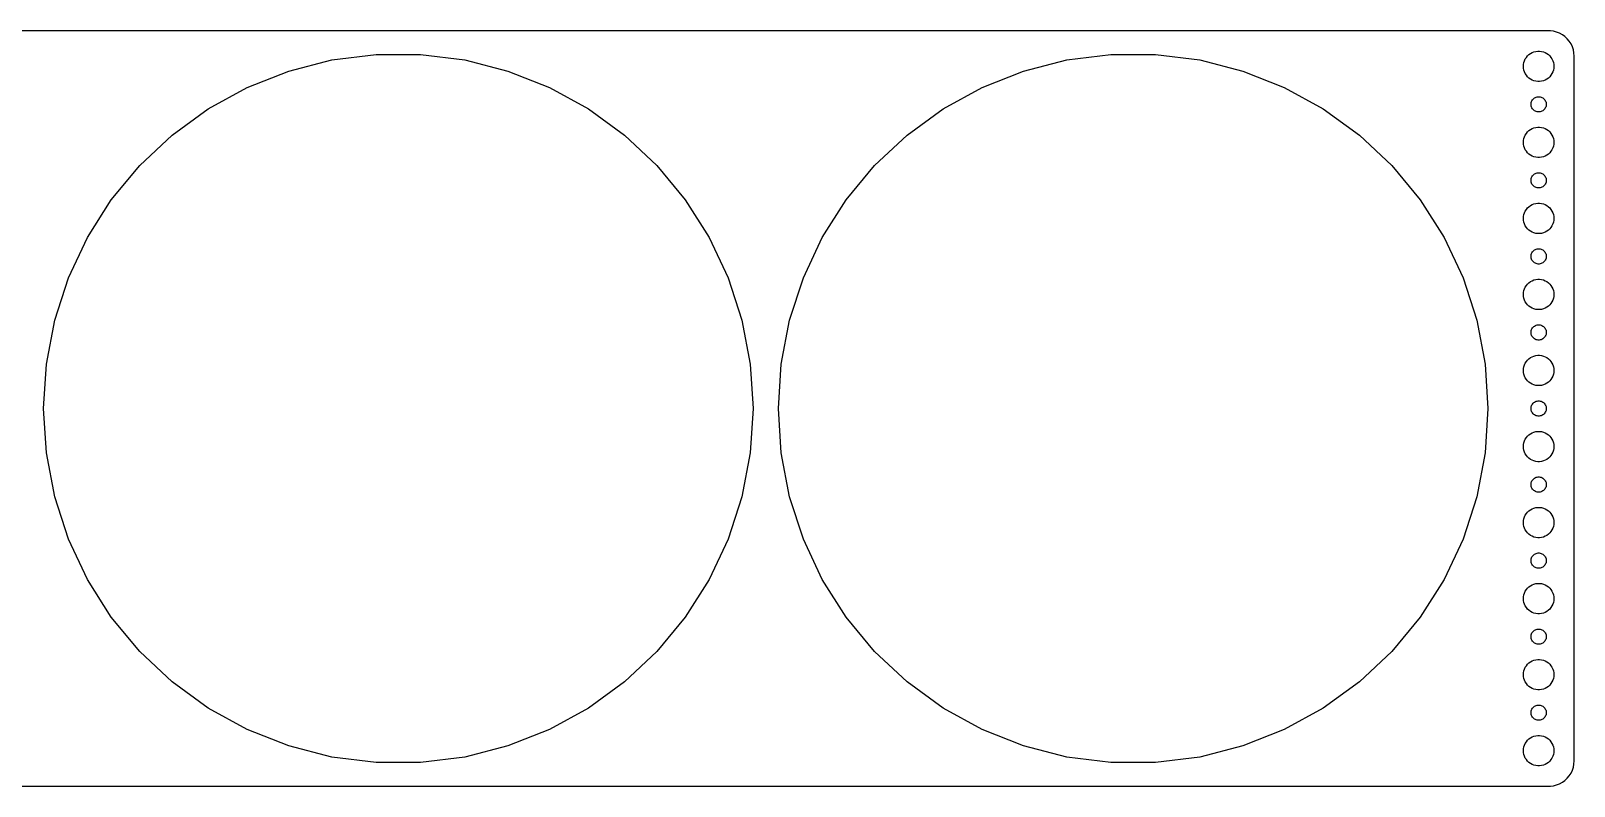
# Model space of a CAD drawing. Header units: metres. Extents: x -232 to 232, y -74 to 74.
# Drawn here: x -72.5 to 232, y -74.5 to 74.5 of the extents above; entities that cross this region are included whole.
import ezdxf

# ---------------------------------------------------------------- set-up
doc = ezdxf.new("R2010")
doc.units = ezdxf.units.M

msp = doc.modelspace()

# ---------------------------------------------------------------- linework, layer by layer
for p, q in [((227.314, 74.4901), (-227.314, 74.4901)), ((227.937, 74.4114), (227.314, 74.4901)), ((228.545, 74.2553), (227.937, 74.4114)), ((229.129, 74.0241), (228.545, 74.2553)), ((229.679, 73.7216), (229.129, 74.0241)), ((230.187, 73.3526), (229.679, 73.7216)), ((230.645, 72.9227), (230.187, 73.3526)), ((223.393, 70.033), (223.723, 70.2145)), ((223.723, 70.2145), (224.073, 70.3532)), ((224.073, 70.3532), (224.438, 70.4469)), ((224.438, 70.4469), (224.812, 70.4941)), ((224.812, 70.4941), (225.188, 70.4941)), ((225.188, 70.4941), (225.562, 70.4469)), ((225.562, 70.4469), (225.927, 70.3532)), ((225.927, 70.3532), (226.277, 70.2145)), ((226.277, 70.2145), (226.607, 70.033)), ((231.045, 72.4389), (230.645, 72.9227)), ((231.382, 71.9088), (231.045, 72.4389)), ((231.649, 71.3406), (231.382, 71.9088)), ((231.843, 70.7434), (231.649, 71.3406)), ((231.961, 70.1267), (231.843, 70.7434)), ((232, 69.5), (231.961, 70.1267)), ((-21.6312, 66.574), (-13.1167, 68.7601)), ((-13.1167, 68.7601), (-4.39532, 69.8619)), ((-4.39532, 69.8619), (4.39532, 69.8619)), ((4.39532, 69.8619), (13.1167, 68.7601)), ((13.1167, 68.7601), (21.6312, 66.574)), ((123.369, 66.574), (131.883, 68.7601)), ((131.883, 68.7601), (140.605, 69.8619)), ((140.605, 69.8619), (149.395, 69.8619)), ((149.395, 69.8619), (158.117, 68.7601)), ((158.117, 68.7601), (166.631, 66.574)), ((222, 67.5), (222.024, 67.876)), ((222.024, 67.124), (222, 67.5)), ((222.024, 67.876), (222.094, 68.2461)), ((222.094, 66.7539), (222.024, 67.124)), ((222.094, 68.2461), (222.211, 68.6044)), ((222.211, 68.6044), (222.371, 68.9453)), ((222.371, 68.9453), (222.573, 69.2634)), ((222.573, 69.2634), (222.813, 69.5536)), ((222.813, 69.5536), (223.088, 69.8115)), ((223.088, 69.8115), (223.393, 70.033)), ((226.607, 70.033), (226.912, 69.8115)), ((226.912, 69.8115), (227.187, 69.5536)), ((227.187, 69.5536), (227.427, 69.2634)), ((227.427, 69.2634), (227.629, 68.9453)), ((227.629, 68.9453), (227.789, 68.6044)), ((227.789, 68.6044), (227.906, 68.2461)), ((227.906, 68.2461), (227.976, 67.876)), ((227.976, 67.124), (227.906, 66.7539)), ((227.976, 67.876), (228, 67.5)), ((228, 67.5), (227.976, 67.124)), ((232, -69.5), (232, 69.5)), ((-29.8046, 63.3379), (-21.6312, 66.574)), ((21.6312, 66.574), (29.8046, 63.3379)), ((115.195, 63.3379), (123.369, 66.574)), ((166.631, 66.574), (174.805, 63.3379)), ((222.211, 66.3956), (222.094, 66.7539)), ((222.371, 66.0547), (222.211, 66.3956)), ((222.573, 65.7366), (222.371, 66.0547)), ((222.813, 65.4464), (222.573, 65.7366)), ((223.088, 65.1885), (222.813, 65.4464)), ((223.393, 64.967), (223.088, 65.1885)), ((223.723, 64.7855), (223.393, 64.967)), ((224.073, 64.6468), (223.723, 64.7855)), ((224.438, 64.5531), (224.073, 64.6468)), ((224.812, 64.5059), (224.438, 64.5531)), ((225.188, 64.5059), (224.812, 64.5059)), ((225.562, 64.5531), (225.188, 64.5059)), ((225.927, 64.6468), (225.562, 64.5531)), ((226.277, 64.7855), (225.927, 64.6468)), ((226.607, 64.967), (226.277, 64.7855)), ((226.912, 65.1885), (226.607, 64.967)), ((227.187, 65.4464), (226.912, 65.1885)), ((227.427, 65.7366), (227.187, 65.4464)), ((227.629, 66.0547), (227.427, 65.7366)), ((227.789, 66.3956), (227.629, 66.0547)), ((227.906, 66.7539), (227.789, 66.3956)), ((-37.5079, 59.103), (-29.8046, 63.3379)), ((29.8046, 63.3379), (37.5079, 59.103)), ((107.492, 59.103), (115.195, 63.3379)), ((174.805, 63.3379), (182.508, 59.103)), ((223.786, 60.8817), (223.907, 61.0268)), ((223.907, 61.0268), (224.044, 61.1558)), ((224.044, 61.1558), (224.196, 61.2665)), ((224.196, 61.2665), (224.361, 61.3572)), ((224.361, 61.3572), (224.536, 61.4266)), ((224.536, 61.4266), (224.719, 61.4734)), ((224.719, 61.4734), (224.906, 61.497)), ((224.906, 61.497), (225.094, 61.497)), ((225.094, 61.497), (225.281, 61.4734)), ((225.281, 61.4734), (225.464, 61.4266)), ((225.464, 61.4266), (225.639, 61.3572)), ((225.639, 61.3572), (225.804, 61.2665)), ((225.804, 61.2665), (225.956, 61.1558)), ((225.956, 61.1558), (226.093, 61.0268)), ((226.093, 61.0268), (226.214, 60.8817)), ((-44.6197, 53.9359), (-37.5079, 59.103)), ((37.5079, 59.103), (44.6197, 53.9359)), ((100.38, 53.9359), (107.492, 59.103)), ((182.508, 59.103), (189.62, 53.9359)), ((223.5, 60), (223.512, 60.188)), ((223.512, 59.812), (223.5, 60)), ((223.512, 60.188), (223.547, 60.373)), ((223.547, 59.627), (223.512, 59.812)), ((223.547, 60.373), (223.605, 60.5522)), ((223.605, 59.4478), (223.547, 59.627)), ((223.605, 60.5522), (223.686, 60.7226)), ((223.686, 59.2774), (223.605, 59.4478)), ((223.686, 60.7226), (223.786, 60.8817)), ((223.786, 59.1183), (223.686, 59.2774)), ((223.907, 58.9732), (223.786, 59.1183)), ((224.044, 58.8442), (223.907, 58.9732)), ((224.196, 58.7335), (224.044, 58.8442)), ((224.361, 58.6428), (224.196, 58.7335)), ((224.536, 58.5734), (224.361, 58.6428)), ((224.719, 58.5266), (224.536, 58.5734)), ((224.906, 58.503), (224.719, 58.5266)), ((225.094, 58.503), (224.906, 58.503)), ((225.281, 58.5266), (225.094, 58.503)), ((225.464, 58.5734), (225.281, 58.5266)), ((225.639, 58.6428), (225.464, 58.5734)), ((225.804, 58.7335), (225.639, 58.6428)), ((225.956, 58.8442), (225.804, 58.7335)), ((226.093, 58.9732), (225.956, 58.8442)), ((226.214, 59.1183), (226.093, 58.9732)), ((226.214, 60.8817), (226.314, 60.7226)), ((226.314, 59.2774), (226.214, 59.1183)), ((226.314, 60.7226), (226.395, 60.5522)), ((226.395, 59.4478), (226.314, 59.2774)), ((226.395, 60.5522), (226.453, 60.373)), ((226.453, 59.627), (226.395, 59.4478)), ((226.453, 60.373), (226.488, 60.188)), ((226.488, 59.812), (226.453, 59.627)), ((226.488, 60.188), (226.5, 60)), ((226.5, 60), (226.488, 59.812)), ((222.813, 54.5536), (223.088, 54.8115)), ((223.088, 54.8115), (223.393, 55.033)), ((223.393, 55.033), (223.723, 55.2145)), ((223.723, 55.2145), (224.073, 55.3532)), ((224.073, 55.3532), (224.438, 55.4469)), ((224.438, 55.4469), (224.812, 55.4941)), ((224.812, 55.4941), (225.188, 55.4941)), ((225.188, 55.4941), (225.562, 55.4469)), ((225.562, 55.4469), (225.927, 55.3532)), ((225.927, 55.3532), (226.277, 55.2145)), ((226.277, 55.2145), (226.607, 55.033)), ((226.607, 55.033), (226.912, 54.8115)), ((226.912, 54.8115), (227.187, 54.5536)), ((-51.0278, 47.9183), (-44.6197, 53.9359)), ((44.6197, 53.9359), (51.0278, 47.9183)), ((93.9722, 47.9183), (100.38, 53.9359)), ((189.62, 53.9359), (196.028, 47.9183)), ((222, 52.5), (222.024, 52.876)), ((222.024, 52.124), (222, 52.5)), ((222.024, 52.876), (222.094, 53.2461)), ((222.094, 51.7539), (222.024, 52.124)), ((222.094, 53.2461), (222.211, 53.6044)), ((222.211, 53.6044), (222.371, 53.9453)), ((222.371, 53.9453), (222.573, 54.2634)), ((222.573, 54.2634), (222.813, 54.5536)), ((227.187, 54.5536), (227.427, 54.2634)), ((227.427, 54.2634), (227.629, 53.9453)), ((227.629, 53.9453), (227.789, 53.6044)), ((227.789, 53.6044), (227.906, 53.2461)), ((227.906, 53.2461), (227.976, 52.876)), ((227.976, 52.124), (227.906, 51.7539)), ((227.976, 52.876), (228, 52.5)), ((228, 52.5), (227.976, 52.124)), ((222.211, 51.3956), (222.094, 51.7539)), ((222.371, 51.0547), (222.211, 51.3956)), ((222.573, 50.7366), (222.371, 51.0547)), ((222.813, 50.4464), (222.573, 50.7366)), ((223.088, 50.1885), (222.813, 50.4464)), ((223.393, 49.967), (223.088, 50.1885)), ((223.723, 49.7855), (223.393, 49.967)), ((224.073, 49.6468), (223.723, 49.7855)), ((224.438, 49.5531), (224.073, 49.6468)), ((224.812, 49.5059), (224.438, 49.5531)), ((225.188, 49.5059), (224.812, 49.5059)), ((225.562, 49.5531), (225.188, 49.5059)), ((225.927, 49.6468), (225.562, 49.5531)), ((226.277, 49.7855), (225.927, 49.6468)), ((226.607, 49.967), (226.277, 49.7855)), ((226.912, 50.1885), (226.607, 49.967)), ((227.187, 50.4464), (226.912, 50.1885)), ((227.427, 50.7366), (227.187, 50.4464)), ((227.629, 51.0547), (227.427, 50.7366)), ((227.789, 51.3956), (227.629, 51.0547)), ((227.906, 51.7539), (227.789, 51.3956)), ((-56.6312, 41.145), (-51.0278, 47.9183)), ((51.0278, 47.9183), (56.6312, 41.145)), ((88.3688, 41.145), (93.9722, 47.9183)), ((196.028, 47.9183), (201.631, 41.145)), ((223.605, 45.5522), (223.686, 45.7226)), ((223.686, 45.7226), (223.786, 45.8817)), ((223.786, 45.8817), (223.907, 46.0268)), ((223.907, 46.0268), (224.044, 46.1558)), ((224.044, 46.1558), (224.196, 46.2665)), ((224.196, 46.2665), (224.361, 46.3572)), ((224.361, 46.3572), (224.536, 46.4266)), ((224.536, 46.4266), (224.719, 46.4734)), ((224.719, 46.4734), (224.906, 46.497)), ((224.906, 46.497), (225.094, 46.497)), ((225.094, 46.497), (225.281, 46.4734)), ((225.281, 46.4734), (225.464, 46.4266)), ((225.464, 46.4266), (225.639, 46.3572)), ((225.639, 46.3572), (225.804, 46.2665)), ((225.804, 46.2665), (225.956, 46.1558)), ((225.956, 46.1558), (226.093, 46.0268)), ((226.093, 46.0268), (226.214, 45.8817)), ((226.214, 45.8817), (226.314, 45.7226)), ((226.314, 45.7226), (226.395, 45.5522)), ((223.5, 45), (223.512, 45.188)), ((223.512, 44.812), (223.5, 45)), ((223.512, 45.188), (223.547, 45.373)), ((223.547, 44.627), (223.512, 44.812)), ((223.547, 45.373), (223.605, 45.5522)), ((223.605, 44.4478), (223.547, 44.627)), ((223.686, 44.2774), (223.605, 44.4478)), ((223.786, 44.1183), (223.686, 44.2774)), ((223.907, 43.9732), (223.786, 44.1183)), ((224.044, 43.8442), (223.907, 43.9732)), ((224.196, 43.7335), (224.044, 43.8442)), ((224.361, 43.6428), (224.196, 43.7335)), ((224.536, 43.5734), (224.361, 43.6428)), ((224.719, 43.5266), (224.536, 43.5734)), ((224.906, 43.503), (224.719, 43.5266)), ((225.094, 43.503), (224.906, 43.503)), ((225.281, 43.5266), (225.094, 43.503)), ((225.464, 43.5734), (225.281, 43.5266)), ((225.639, 43.6428), (225.464, 43.5734)), ((225.804, 43.7335), (225.639, 43.6428)), ((225.956, 43.8442), (225.804, 43.7335)), ((226.093, 43.9732), (225.956, 43.8442)), ((226.214, 44.1183), (226.093, 43.9732)), ((226.314, 44.2774), (226.214, 44.1183)), ((226.395, 44.4478), (226.314, 44.2774)), ((226.395, 45.5522), (226.453, 45.373)), ((226.453, 44.627), (226.395, 44.4478)), ((226.453, 45.373), (226.488, 45.188)), ((226.488, 44.812), (226.453, 44.627)), ((226.488, 45.188), (226.5, 45)), ((226.5, 45), (226.488, 44.812)), ((-61.3415, 33.7227), (-56.6312, 41.145)), ((56.6312, 41.145), (61.3415, 33.7227)), ((83.6585, 33.7227), (88.3688, 41.145)), ((201.631, 41.145), (206.341, 33.7227)), ((222.813, 39.5536), (223.088, 39.8115)), ((223.088, 39.8115), (223.393, 40.033)), ((223.393, 40.033), (223.723, 40.2145)), ((223.723, 40.2145), (224.073, 40.3532)), ((224.073, 40.3532), (224.438, 40.4469)), ((224.438, 40.4469), (224.812, 40.4941)), ((224.812, 40.4941), (225.188, 40.4941)), ((225.188, 40.4941), (225.562, 40.4469)), ((225.562, 40.4469), (225.927, 40.3532)), ((225.927, 40.3532), (226.277, 40.2145)), ((226.277, 40.2145), (226.607, 40.033)), ((226.607, 40.033), (226.912, 39.8115)), ((226.912, 39.8115), (227.187, 39.5536)), ((222, 37.5), (222.024, 37.876)), ((222.024, 37.124), (222, 37.5)), ((222.024, 37.876), (222.094, 38.2461)), ((222.094, 36.7539), (222.024, 37.124)), ((222.094, 38.2461), (222.211, 38.6044)), ((222.211, 36.3956), (222.094, 36.7539)), ((222.211, 38.6044), (222.371, 38.9453)), ((222.371, 38.9453), (222.573, 39.2634)), ((222.573, 39.2634), (222.813, 39.5536)), ((227.187, 39.5536), (227.427, 39.2634)), ((227.427, 39.2634), (227.629, 38.9453)), ((227.629, 38.9453), (227.789, 38.6044)), ((227.789, 38.6044), (227.906, 38.2461)), ((227.906, 36.7539), (227.789, 36.3956)), ((227.906, 38.2461), (227.976, 37.876)), ((227.976, 37.124), (227.906, 36.7539)), ((227.976, 37.876), (228, 37.5)), ((228, 37.5), (227.976, 37.124)), ((-65.0844, 25.7687), (-61.3415, 33.7227)), ((61.3415, 33.7227), (65.0844, 25.7687)), ((79.9156, 25.7687), (83.6585, 33.7227)), ((206.341, 33.7227), (210.084, 25.7687)), ((222.371, 36.0547), (222.211, 36.3956)), ((222.573, 35.7366), (222.371, 36.0547)), ((222.813, 35.4464), (222.573, 35.7366)), ((223.088, 35.1885), (222.813, 35.4464)), ((223.393, 34.967), (223.088, 35.1885)), ((223.723, 34.7855), (223.393, 34.967)), ((224.073, 34.6468), (223.723, 34.7855)), ((224.438, 34.5531), (224.073, 34.6468)), ((224.812, 34.5059), (224.438, 34.5531)), ((225.188, 34.5059), (224.812, 34.5059)), ((225.562, 34.5531), (225.188, 34.5059)), ((225.927, 34.6468), (225.562, 34.5531)), ((226.277, 34.7855), (225.927, 34.6468)), ((226.607, 34.967), (226.277, 34.7855)), ((226.912, 35.1885), (226.607, 34.967)), ((227.187, 35.4464), (226.912, 35.1885)), ((227.427, 35.7366), (227.187, 35.4464)), ((227.629, 36.0547), (227.427, 35.7366)), ((227.789, 36.3956), (227.629, 36.0547)), ((223.547, 30.373), (223.605, 30.5522)), ((223.605, 30.5522), (223.686, 30.7226)), ((223.686, 30.7226), (223.786, 30.8817)), ((223.786, 30.8817), (223.907, 31.0268)), ((223.907, 31.0268), (224.044, 31.1558)), ((224.044, 31.1558), (224.196, 31.2665)), ((224.196, 31.2665), (224.361, 31.3572)), ((224.361, 31.3572), (224.536, 31.4266)), ((224.536, 31.4266), (224.719, 31.4734)), ((224.719, 31.4734), (224.906, 31.497)), ((224.906, 31.497), (225.094, 31.497)), ((225.094, 31.497), (225.281, 31.4734)), ((225.281, 31.4734), (225.464, 31.4266)), ((225.464, 31.4266), (225.639, 31.3572)), ((225.639, 31.3572), (225.804, 31.2665)), ((225.804, 31.2665), (225.956, 31.1558)), ((225.956, 31.1558), (226.093, 31.0268)), ((226.093, 31.0268), (226.214, 30.8817)), ((226.214, 30.8817), (226.314, 30.7226)), ((226.314, 30.7226), (226.395, 30.5522)), ((226.395, 30.5522), (226.453, 30.373)), ((223.5, 30), (223.512, 30.188)), ((223.512, 29.812), (223.5, 30)), ((223.512, 30.188), (223.547, 30.373)), ((223.547, 29.627), (223.512, 29.812)), ((223.605, 29.4478), (223.547, 29.627)), ((223.686, 29.2774), (223.605, 29.4478)), ((223.786, 29.1183), (223.686, 29.2774)), ((223.907, 28.9732), (223.786, 29.1183)), ((224.044, 28.8442), (223.907, 28.9732)), ((224.196, 28.7335), (224.044, 28.8442)), ((224.361, 28.6427), (224.196, 28.7335)), ((224.536, 28.5734), (224.361, 28.6427)), ((224.719, 28.5266), (224.536, 28.5734)), ((224.906, 28.503), (224.719, 28.5266)), ((225.094, 28.503), (224.906, 28.503)), ((225.281, 28.5266), (225.094, 28.503)), ((225.464, 28.5734), (225.281, 28.5266)), ((225.639, 28.6427), (225.464, 28.5734)), ((225.804, 28.7335), (225.639, 28.6427)), ((225.956, 28.8442), (225.804, 28.7335)), ((226.093, 28.9732), (225.956, 28.8442)), ((226.214, 29.1183), (226.093, 28.9732)), ((226.314, 29.2774), (226.214, 29.1183)), ((226.395, 29.4478), (226.314, 29.2774)), ((226.453, 29.627), (226.395, 29.4478)), ((226.453, 30.373), (226.488, 30.188)), ((226.488, 29.812), (226.453, 29.627)), ((226.488, 30.188), (226.5, 30)), ((226.5, 30), (226.488, 29.812)), ((-67.8008, 17.4083), (-65.0844, 25.7687)), ((65.0844, 25.7687), (67.8008, 17.4083)), ((77.1992, 17.4083), (79.9156, 25.7687)), ((210.084, 25.7687), (212.801, 17.4083)), ((222.573, 24.2634), (222.813, 24.5536)), ((222.813, 24.5536), (223.088, 24.8115)), ((223.088, 24.8115), (223.393, 25.033)), ((223.393, 25.033), (223.723, 25.2145)), ((223.723, 25.2145), (224.073, 25.3532)), ((224.073, 25.3532), (224.438, 25.4469)), ((224.438, 25.4469), (224.812, 25.4941)), ((224.812, 25.4941), (225.188, 25.4941)), ((225.188, 25.4941), (225.562, 25.4469)), ((225.562, 25.4469), (225.927, 25.3532)), ((225.927, 25.3532), (226.277, 25.2145)), ((226.277, 25.2145), (226.607, 25.033)), ((226.607, 25.033), (226.912, 24.8115)), ((226.912, 24.8115), (227.187, 24.5536)), ((227.187, 24.5536), (227.427, 24.2634)), ((222, 22.5), (222.024, 22.876)), ((222.024, 22.124), (222, 22.5)), ((222.024, 22.876), (222.094, 23.2461)), ((222.094, 21.7539), (222.024, 22.124)), ((222.094, 23.2461), (222.211, 23.6044)), ((222.211, 21.3956), (222.094, 21.7539)), ((222.211, 23.6044), (222.371, 23.9453)), ((222.371, 21.0547), (222.211, 21.3956)), ((222.371, 23.9453), (222.573, 24.2634)), ((227.427, 24.2634), (227.629, 23.9453)), ((227.629, 23.9453), (227.789, 23.6044)), ((227.789, 21.3956), (227.629, 21.0547)), ((227.789, 23.6044), (227.906, 23.2461)), ((227.906, 21.7539), (227.789, 21.3956)), ((227.906, 23.2461), (227.976, 22.876)), ((227.976, 22.124), (227.906, 21.7539)), ((227.976, 22.876), (228, 22.5)), ((228, 22.5), (227.976, 22.124)), ((222.573, 20.7366), (222.371, 21.0547)), ((222.813, 20.4464), (222.573, 20.7366)), ((223.088, 20.1884), (222.813, 20.4464)), ((223.393, 19.967), (223.088, 20.1884)), ((223.723, 19.7855), (223.393, 19.967)), ((224.073, 19.6468), (223.723, 19.7855)), ((224.438, 19.5531), (224.073, 19.6468)), ((224.812, 19.5059), (224.438, 19.5531)), ((225.188, 19.5059), (224.812, 19.5059)), ((225.562, 19.5531), (225.188, 19.5059)), ((225.927, 19.6468), (225.562, 19.5531)), ((226.277, 19.7855), (225.927, 19.6468)), ((226.607, 19.967), (226.277, 19.7855)), ((226.912, 20.1884), (226.607, 19.967)), ((227.187, 20.4464), (226.912, 20.1884)), ((227.427, 20.7366), (227.187, 20.4464)), ((227.629, 21.0547), (227.427, 20.7366)), ((-69.448, 8.77332), (-67.8008, 17.4083)), ((67.8008, 17.4083), (69.448, 8.77332)), ((75.552, 8.77332), (77.1992, 17.4083)), ((212.801, 17.4083), (214.448, 8.77332)), ((223.512, 15.188), (223.547, 15.373)), ((223.547, 15.373), (223.605, 15.5522)), ((223.605, 15.5522), (223.686, 15.7226)), ((223.686, 15.7226), (223.786, 15.8817)), ((223.786, 15.8817), (223.907, 16.0268)), ((223.907, 16.0268), (224.044, 16.1558)), ((224.044, 16.1558), (224.196, 16.2665)), ((224.196, 16.2665), (224.361, 16.3572)), ((224.361, 16.3572), (224.536, 16.4266)), ((224.536, 16.4266), (224.719, 16.4734)), ((224.719, 16.4734), (224.906, 16.497)), ((224.906, 16.497), (225.094, 16.497)), ((225.094, 16.497), (225.281, 16.4734)), ((225.281, 16.4734), (225.464, 16.4266)), ((225.464, 16.4266), (225.639, 16.3572)), ((225.639, 16.3572), (225.804, 16.2665)), ((225.804, 16.2665), (225.956, 16.1558)), ((225.956, 16.1558), (226.093, 16.0268)), ((226.093, 16.0268), (226.214, 15.8817)), ((226.214, 15.8817), (226.314, 15.7226)), ((226.314, 15.7226), (226.395, 15.5522)), ((226.395, 15.5522), (226.453, 15.373)), ((226.453, 15.373), (226.488, 15.188)), ((223.5, 15), (223.512, 15.188)), ((223.512, 14.812), (223.5, 15)), ((223.547, 14.627), (223.512, 14.812)), ((223.605, 14.4478), (223.547, 14.627)), ((223.686, 14.2774), (223.605, 14.4478)), ((223.786, 14.1183), (223.686, 14.2774)), ((223.907, 13.9732), (223.786, 14.1183)), ((224.044, 13.8442), (223.907, 13.9732)), ((224.196, 13.7335), (224.044, 13.8442)), ((224.361, 13.6427), (224.196, 13.7335)), ((224.536, 13.5734), (224.361, 13.6427)), ((224.719, 13.5266), (224.536, 13.5734)), ((224.906, 13.5029), (224.719, 13.5266)), ((225.094, 13.5029), (224.906, 13.5029)), ((225.281, 13.5266), (225.094, 13.5029)), ((225.464, 13.5734), (225.281, 13.5266)), ((225.639, 13.6427), (225.464, 13.5734)), ((225.804, 13.7335), (225.639, 13.6427)), ((225.956, 13.8442), (225.804, 13.7335)), ((226.093, 13.9732), (225.956, 13.8442)), ((226.214, 14.1183), (226.093, 13.9732)), ((226.314, 14.2774), (226.214, 14.1183)), ((226.395, 14.4478), (226.314, 14.2774)), ((226.453, 14.627), (226.395, 14.4478)), ((226.488, 14.812), (226.453, 14.627)), ((226.488, 15.188), (226.5, 15)), ((226.5, 15), (226.488, 14.812)), ((222.371, 8.94525), (222.573, 9.26335)), ((222.573, 9.26335), (222.813, 9.55363)), ((222.813, 9.55363), (223.088, 9.81154)), ((223.088, 9.81154), (223.393, 10.033)), ((223.393, 10.033), (223.723, 10.2145)), ((223.723, 10.2145), (224.073, 10.3532)), ((224.073, 10.3532), (224.438, 10.4469)), ((224.438, 10.4469), (224.812, 10.4941)), ((224.812, 10.4941), (225.188, 10.4941)), ((225.188, 10.4941), (225.562, 10.4469)), ((225.562, 10.4469), (225.927, 10.3532)), ((225.927, 10.3532), (226.277, 10.2145)), ((226.277, 10.2145), (226.607, 10.033)), ((226.607, 10.033), (226.912, 9.81154)), ((226.912, 9.81154), (227.187, 9.55363)), ((227.187, 9.55363), (227.427, 9.26335)), ((227.427, 9.26335), (227.629, 8.94525)), ((-70, 0), (-69.448, 8.77332)), ((69.448, 8.77332), (70, 0)), ((75, 0), (75.552, 8.77332)), ((214.448, 8.77332), (215, 0)), ((222, 7.5), (222.024, 7.87599)), ((222.024, 7.12399), (222, 7.5)), ((222.024, 7.87599), (222.094, 8.24606)), ((222.094, 6.75392), (222.024, 7.12399)), ((222.094, 8.24606), (222.211, 8.60437)), ((222.211, 6.39561), (222.094, 6.75392)), ((222.211, 8.60437), (222.371, 8.94525)), ((222.371, 6.05473), (222.211, 6.39561)), ((227.629, 8.94525), (227.789, 8.60437)), ((227.789, 6.39561), (227.629, 6.05473)), ((227.789, 8.60437), (227.906, 8.24606)), ((227.906, 6.75392), (227.789, 6.39561)), ((227.906, 8.24606), (227.976, 7.87599)), ((227.976, 7.12399), (227.906, 6.75392)), ((227.976, 7.87599), (228, 7.5)), ((228, 7.5), (227.976, 7.12399)), ((222.573, 5.73663), (222.371, 6.05473)), ((222.813, 5.44635), (222.573, 5.73663)), ((223.088, 5.18845), (222.813, 5.44635)), ((223.393, 4.96701), (223.088, 5.18845)), ((223.723, 4.78551), (223.393, 4.96701)), ((224.073, 4.64682), (223.723, 4.78551)), ((224.438, 4.55313), (224.073, 4.64682)), ((224.812, 4.50591), (224.438, 4.55313)), ((225.188, 4.50591), (224.812, 4.50591)), ((225.562, 4.55313), (225.188, 4.50591)), ((225.927, 4.64682), (225.562, 4.55313)), ((226.277, 4.78551), (225.927, 4.64682)), ((226.607, 4.96701), (226.277, 4.78551)), ((226.912, 5.18845), (226.607, 4.96701)), ((227.187, 5.44635), (226.912, 5.18845)), ((227.427, 5.73663), (227.187, 5.44635)), ((227.629, 6.05473), (227.427, 5.73663)), ((-69.448, -8.77332), (-70, 0)), ((70, 0), (69.448, -8.77332)), ((75.552, -8.77332), (75, 0)), ((215, 0), (214.448, -8.77332)), ((223.5, 0), (223.512, 0.18799)), ((223.512, -0.18799), (223.5, 0)), ((223.512, 0.18799), (223.547, 0.37303)), ((223.547, 0.37303), (223.605, 0.55219)), ((223.605, 0.55219), (223.686, 0.72263)), ((223.686, 0.72263), (223.786, 0.88167)), ((223.786, 0.88167), (223.907, 1.02681)), ((223.907, 1.02681), (224.044, 1.15576)), ((224.044, 1.15576), (224.196, 1.26648)), ((224.196, 1.26648), (224.361, 1.35724)), ((224.361, 1.35724), (224.536, 1.42657)), ((224.536, 1.42657), (224.719, 1.47342)), ((224.719, 1.47342), (224.906, 1.49704)), ((224.906, 1.49704), (225.094, 1.49704)), ((225.094, 1.49704), (225.281, 1.47342)), ((225.281, 1.47342), (225.464, 1.42657)), ((225.464, 1.42657), (225.639, 1.35724)), ((225.639, 1.35724), (225.804, 1.26648)), ((225.804, 1.26648), (225.956, 1.15576)), ((225.956, 1.15576), (226.093, 1.02681)), ((226.093, 1.02681), (226.214, 0.88167)), ((226.214, 0.88167), (226.314, 0.72263)), ((226.314, 0.72263), (226.395, 0.55219)), ((226.395, 0.55219), (226.453, 0.37303)), ((226.453, 0.37303), (226.488, 0.18799)), ((226.488, 0.18799), (226.5, 0)), ((226.5, 0), (226.488, -0.18799)), ((223.547, -0.37303), (223.512, -0.18799)), ((223.605, -0.55219), (223.547, -0.37303)), ((223.686, -0.72263), (223.605, -0.55219)), ((223.786, -0.88167), (223.686, -0.72263)), ((223.907, -1.02681), (223.786, -0.88167)), ((224.044, -1.15576), (223.907, -1.02681)), ((224.196, -1.26648), (224.044, -1.15576)), ((224.361, -1.35724), (224.196, -1.26648)), ((224.536, -1.42657), (224.361, -1.35724)), ((224.719, -1.47342), (224.536, -1.42657)), ((224.906, -1.49704), (224.719, -1.47342)), ((225.094, -1.49704), (224.906, -1.49704)), ((225.281, -1.47342), (225.094, -1.49704)), ((225.464, -1.42657), (225.281, -1.47342)), ((225.639, -1.35724), (225.464, -1.42657)), ((225.804, -1.26648), (225.639, -1.35724)), ((225.956, -1.15576), (225.804, -1.26648)), ((226.093, -1.02681), (225.956, -1.15576)), ((226.214, -0.88167), (226.093, -1.02681)), ((226.314, -0.72263), (226.214, -0.88167)), ((226.395, -0.55219), (226.314, -0.72263)), ((226.453, -0.37303), (226.395, -0.55219)), ((226.488, -0.18799), (226.453, -0.37303)), ((222.211, -6.39561), (222.371, -6.05473)), ((222.371, -6.05473), (222.573, -5.73663)), ((222.573, -5.73663), (222.813, -5.44635)), ((222.813, -5.44635), (223.088, -5.18845)), ((223.088, -5.18845), (223.393, -4.96701)), ((223.393, -4.96701), (223.723, -4.78551)), ((223.723, -4.78551), (224.073, -4.64682)), ((224.073, -4.64682), (224.438, -4.55313)), ((224.438, -4.55313), (224.812, -4.50591)), ((224.812, -4.50591), (225.188, -4.50591)), ((225.188, -4.50591), (225.562, -4.55313)), ((225.562, -4.55313), (225.927, -4.64682)), ((225.927, -4.64682), (226.277, -4.78551)), ((226.277, -4.78551), (226.607, -4.96701)), ((226.607, -4.96701), (226.912, -5.18845)), ((226.912, -5.18845), (227.187, -5.44635)), ((227.187, -5.44635), (227.427, -5.73663)), ((227.427, -5.73663), (227.629, -6.05473)), ((227.629, -6.05473), (227.789, -6.39561)), ((-67.8008, -17.4083), (-69.448, -8.77332)), ((69.448, -8.77332), (67.8008, -17.4083)), ((77.1992, -17.4083), (75.552, -8.77332)), ((214.448, -8.77332), (212.801, -17.4083)), ((222, -7.5), (222.024, -7.12399)), ((222.024, -7.87599), (222, -7.5)), ((222.024, -7.12399), (222.094, -6.75392)), ((222.094, -8.24606), (222.024, -7.87599)), ((222.094, -6.75392), (222.211, -6.39561)), ((222.211, -8.60437), (222.094, -8.24606)), ((222.371, -8.94525), (222.211, -8.60437)), ((222.573, -9.26335), (222.371, -8.94525)), ((227.629, -8.94525), (227.427, -9.26335)), ((227.789, -8.60437), (227.629, -8.94525)), ((227.789, -6.39561), (227.906, -6.75392)), ((227.906, -8.24606), (227.789, -8.60437)), ((227.906, -6.75392), (227.976, -7.12399)), ((227.976, -7.87599), (227.906, -8.24606)), ((227.976, -7.12399), (228, -7.5)), ((228, -7.5), (227.976, -7.87599)), ((222.813, -9.55363), (222.573, -9.26335)), ((223.088, -9.81154), (222.813, -9.55363)), ((223.393, -10.033), (223.088, -9.81154)), ((223.723, -10.2145), (223.393, -10.033)), ((224.073, -10.3532), (223.723, -10.2145)), ((224.438, -10.4469), (224.073, -10.3532)), ((224.812, -10.4941), (224.438, -10.4469)), ((225.188, -10.4941), (224.812, -10.4941)), ((225.562, -10.4469), (225.188, -10.4941)), ((225.927, -10.3532), (225.562, -10.4469)), ((226.277, -10.2145), (225.927, -10.3532)), ((226.607, -10.033), (226.277, -10.2145)), ((226.912, -9.81154), (226.607, -10.033)), ((227.187, -9.55363), (226.912, -9.81154)), ((227.427, -9.26335), (227.187, -9.55363)), ((223.5, -15), (223.512, -14.812)), ((223.512, -15.188), (223.5, -15)), ((223.512, -14.812), (223.547, -14.627)), ((223.547, -15.373), (223.512, -15.188)), ((223.547, -14.627), (223.605, -14.4478)), ((223.605, -14.4478), (223.686, -14.2774)), ((223.686, -14.2774), (223.786, -14.1183)), ((223.786, -14.1183), (223.907, -13.9732)), ((223.907, -13.9732), (224.044, -13.8442)), ((224.044, -13.8442), (224.196, -13.7335)), ((224.196, -13.7335), (224.361, -13.6427)), ((224.361, -13.6427), (224.536, -13.5734)), ((224.536, -13.5734), (224.719, -13.5266)), ((224.719, -13.5266), (224.906, -13.5029)), ((224.906, -13.5029), (225.094, -13.5029)), ((225.094, -13.5029), (225.281, -13.5266)), ((225.281, -13.5266), (225.464, -13.5734)), ((225.464, -13.5734), (225.639, -13.6427)), ((225.639, -13.6427), (225.804, -13.7335)), ((225.804, -13.7335), (225.956, -13.8442)), ((225.956, -13.8442), (226.093, -13.9732)), ((226.093, -13.9732), (226.214, -14.1183)), ((226.214, -14.1183), (226.314, -14.2774)), ((226.314, -14.2774), (226.395, -14.4478)), ((226.395, -14.4478), (226.453, -14.627)), ((226.453, -14.627), (226.488, -14.812)), ((226.488, -15.188), (226.453, -15.373)), ((226.488, -14.812), (226.5, -15)), ((226.5, -15), (226.488, -15.188)), ((-65.0844, -25.7687), (-67.8008, -17.4083)), ((67.8008, -17.4083), (65.0844, -25.7687)), ((79.9156, -25.7687), (77.1992, -17.4083)), ((212.801, -17.4083), (210.084, -25.7687)), ((223.605, -15.5522), (223.547, -15.373)), ((223.686, -15.7226), (223.605, -15.5522)), ((223.786, -15.8817), (223.686, -15.7226)), ((223.907, -16.0268), (223.786, -15.8817)), ((224.044, -16.1558), (223.907, -16.0268)), ((224.196, -16.2665), (224.044, -16.1558)), ((224.361, -16.3572), (224.196, -16.2665)), ((224.536, -16.4266), (224.361, -16.3572)), ((224.719, -16.4734), (224.536, -16.4266)), ((224.906, -16.497), (224.719, -16.4734)), ((225.094, -16.497), (224.906, -16.497)), ((225.281, -16.4734), (225.094, -16.497)), ((225.464, -16.4266), (225.281, -16.4734)), ((225.639, -16.3572), (225.464, -16.4266)), ((225.804, -16.2665), (225.639, -16.3572)), ((225.956, -16.1558), (225.804, -16.2665)), ((226.093, -16.0268), (225.956, -16.1558)), ((226.214, -15.8817), (226.093, -16.0268)), ((226.314, -15.7226), (226.214, -15.8817)), ((226.395, -15.5522), (226.314, -15.7226)), ((226.453, -15.373), (226.395, -15.5522)), ((222.211, -21.3956), (222.371, -21.0547)), ((222.371, -21.0547), (222.573, -20.7366)), ((222.573, -20.7366), (222.813, -20.4464)), ((222.813, -20.4464), (223.088, -20.1884)), ((223.088, -20.1884), (223.393, -19.967)), ((223.393, -19.967), (223.723, -19.7855)), ((223.723, -19.7855), (224.073, -19.6468)), ((224.073, -19.6468), (224.438, -19.5531)), ((224.438, -19.5531), (224.812, -19.5059)), ((224.812, -19.5059), (225.188, -19.5059)), ((225.188, -19.5059), (225.562, -19.5531)), ((225.562, -19.5531), (225.927, -19.6468)), ((225.927, -19.6468), (226.277, -19.7855)), ((226.277, -19.7855), (226.607, -19.967)), ((226.607, -19.967), (226.912, -20.1884)), ((226.912, -20.1884), (227.187, -20.4464)), ((227.187, -20.4464), (227.427, -20.7366)), ((227.427, -20.7366), (227.629, -21.0547)), ((227.629, -21.0547), (227.789, -21.3956)), ((222, -22.5), (222.024, -22.124)), ((222.024, -22.876), (222, -22.5)), ((222.024, -22.124), (222.094, -21.7539)), ((222.094, -23.2461), (222.024, -22.876)), ((222.094, -21.7539), (222.211, -21.3956)), ((222.211, -23.6044), (222.094, -23.2461)), ((222.371, -23.9453), (222.211, -23.6044)), ((222.573, -24.2634), (222.371, -23.9453)), ((222.813, -24.5536), (222.573, -24.2634)), ((227.427, -24.2634), (227.187, -24.5536)), ((227.629, -23.9453), (227.427, -24.2634)), ((227.789, -23.6044), (227.629, -23.9453)), ((227.789, -21.3956), (227.906, -21.7539)), ((227.906, -23.2461), (227.789, -23.6044)), ((227.906, -21.7539), (227.976, -22.124)), ((227.976, -22.876), (227.906, -23.2461)), ((227.976, -22.124), (228, -22.5)), ((228, -22.5), (227.976, -22.876)), ((-61.3415, -33.7227), (-65.0844, -25.7687)), ((65.0844, -25.7687), (61.3415, -33.7227)), ((83.6585, -33.7227), (79.9156, -25.7687)), ((210.084, -25.7687), (206.341, -33.7227)), ((223.088, -24.8115), (222.813, -24.5536)), ((223.393, -25.033), (223.088, -24.8115)), ((223.723, -25.2145), (223.393, -25.033)), ((224.073, -25.3532), (223.723, -25.2145)), ((224.438, -25.4469), (224.073, -25.3532)), ((224.812, -25.4941), (224.438, -25.4469)), ((225.188, -25.4941), (224.812, -25.4941)), ((225.562, -25.4469), (225.188, -25.4941)), ((225.927, -25.3532), (225.562, -25.4469)), ((226.277, -25.2145), (225.927, -25.3532)), ((226.607, -25.033), (226.277, -25.2145)), ((226.912, -24.8115), (226.607, -25.033)), ((227.187, -24.5536), (226.912, -24.8115)), ((223.5, -30), (223.512, -29.812)), ((223.512, -30.188), (223.5, -30)), ((223.512, -29.812), (223.547, -29.627)), ((223.547, -30.373), (223.512, -30.188)), ((223.547, -29.627), (223.605, -29.4478)), ((223.605, -30.5522), (223.547, -30.373)), ((223.605, -29.4478), (223.686, -29.2774)), ((223.686, -29.2774), (223.786, -29.1183)), ((223.786, -29.1183), (223.907, -28.9732)), ((223.907, -28.9732), (224.044, -28.8442)), ((224.044, -28.8442), (224.196, -28.7335)), ((224.196, -28.7335), (224.361, -28.6427)), ((224.361, -28.6427), (224.536, -28.5734)), ((224.536, -28.5734), (224.719, -28.5266)), ((224.719, -28.5266), (224.906, -28.503)), ((224.906, -28.503), (225.094, -28.503)), ((225.094, -28.503), (225.281, -28.5266)), ((225.281, -28.5266), (225.464, -28.5734)), ((225.464, -28.5734), (225.639, -28.6427)), ((225.639, -28.6427), (225.804, -28.7335)), ((225.804, -28.7335), (225.956, -28.8442)), ((225.956, -28.8442), (226.093, -28.9732)), ((226.093, -28.9732), (226.214, -29.1183)), ((226.214, -29.1183), (226.314, -29.2774)), ((226.314, -29.2774), (226.395, -29.4478)), ((226.395, -29.4478), (226.453, -29.627)), ((226.453, -30.373), (226.395, -30.5522)), ((226.453, -29.627), (226.488, -29.812)), ((226.488, -30.188), (226.453, -30.373)), ((226.488, -29.812), (226.5, -30)), ((226.5, -30), (226.488, -30.188)), ((223.686, -30.7226), (223.605, -30.5522)), ((223.786, -30.8817), (223.686, -30.7226)), ((223.907, -31.0268), (223.786, -30.8817)), ((224.044, -31.1558), (223.907, -31.0268)), ((224.196, -31.2665), (224.044, -31.1558)), ((224.361, -31.3572), (224.196, -31.2665)), ((224.536, -31.4266), (224.361, -31.3572)), ((224.719, -31.4734), (224.536, -31.4266)), ((224.906, -31.497), (224.719, -31.4734)), ((225.094, -31.497), (224.906, -31.497)), ((225.281, -31.4734), (225.094, -31.497)), ((225.464, -31.4266), (225.281, -31.4734)), ((225.639, -31.3572), (225.464, -31.4266)), ((225.804, -31.2665), (225.639, -31.3572)), ((225.956, -31.1558), (225.804, -31.2665)), ((226.093, -31.0268), (225.956, -31.1558)), ((226.214, -30.8817), (226.093, -31.0268)), ((226.314, -30.7226), (226.214, -30.8817)), ((226.395, -30.5522), (226.314, -30.7226)), ((-56.6312, -41.145), (-61.3415, -33.7227)), ((61.3415, -33.7227), (56.6312, -41.145)), ((88.3688, -41.145), (83.6585, -33.7227)), ((206.341, -33.7227), (201.631, -41.145)), ((222.094, -36.7539), (222.211, -36.3956)), ((222.211, -36.3956), (222.371, -36.0547)), ((222.371, -36.0547), (222.573, -35.7366)), ((222.573, -35.7366), (222.813, -35.4464)), ((222.813, -35.4464), (223.088, -35.1885)), ((223.088, -35.1885), (223.393, -34.967)), ((223.393, -34.967), (223.723, -34.7855)), ((223.723, -34.7855), (224.073, -34.6468)), ((224.073, -34.6468), (224.438, -34.5531)), ((224.438, -34.5531), (224.812, -34.5059)), ((224.812, -34.5059), (225.188, -34.5059)), ((225.188, -34.5059), (225.562, -34.5531)), ((225.562, -34.5531), (225.927, -34.6468)), ((225.927, -34.6468), (226.277, -34.7855)), ((226.277, -34.7855), (226.607, -34.967)), ((226.607, -34.967), (226.912, -35.1885)), ((226.912, -35.1885), (227.187, -35.4464)), ((227.187, -35.4464), (227.427, -35.7366)), ((227.427, -35.7366), (227.629, -36.0547)), ((227.629, -36.0547), (227.789, -36.3956)), ((227.789, -36.3956), (227.906, -36.7539)), ((222, -37.5), (222.024, -37.124)), ((222.024, -37.876), (222, -37.5)), ((222.024, -37.124), (222.094, -36.7539)), ((222.094, -38.2461), (222.024, -37.876)), ((222.211, -38.6044), (222.094, -38.2461)), ((222.371, -38.9453), (222.211, -38.6044)), ((222.573, -39.2634), (222.371, -38.9453)), ((222.813, -39.5536), (222.573, -39.2634)), ((223.088, -39.8115), (222.813, -39.5536)), ((227.187, -39.5536), (226.912, -39.8115)), ((227.427, -39.2634), (227.187, -39.5536)), ((227.629, -38.9453), (227.427, -39.2634)), ((227.789, -38.6044), (227.629, -38.9453)), ((227.906, -38.2461), (227.789, -38.6044)), ((227.906, -36.7539), (227.976, -37.124)), ((227.976, -37.876), (227.906, -38.2461)), ((227.976, -37.124), (228, -37.5)), ((228, -37.5), (227.976, -37.876)), ((-51.0278, -47.9183), (-56.6312, -41.145)), ((56.6312, -41.145), (51.0278, -47.9183)), ((93.9722, -47.9183), (88.3688, -41.145)), ((201.631, -41.145), (196.028, -47.9183)), ((223.393, -40.033), (223.088, -39.8115)), ((223.723, -40.2145), (223.393, -40.033)), ((224.073, -40.3532), (223.723, -40.2145)), ((224.438, -40.4469), (224.073, -40.3532)), ((224.812, -40.4941), (224.438, -40.4469)), ((225.188, -40.4941), (224.812, -40.4941)), ((225.562, -40.4469), (225.188, -40.4941)), ((225.927, -40.3532), (225.562, -40.4469)), ((226.277, -40.2145), (225.927, -40.3532)), ((226.607, -40.033), (226.277, -40.2145)), ((226.912, -39.8115), (226.607, -40.033)), ((223.5, -45), (223.512, -44.812)), ((223.512, -45.188), (223.5, -45)), ((223.512, -44.812), (223.547, -44.627)), ((223.547, -45.373), (223.512, -45.188)), ((223.547, -44.627), (223.605, -44.4478)), ((223.605, -45.5522), (223.547, -45.373)), ((223.605, -44.4478), (223.686, -44.2774)), ((223.686, -45.7226), (223.605, -45.5522)), ((223.686, -44.2774), (223.786, -44.1183)), ((223.786, -44.1183), (223.907, -43.9732)), ((223.907, -43.9732), (224.044, -43.8442)), ((224.044, -43.8442), (224.196, -43.7335)), ((224.196, -43.7335), (224.361, -43.6428)), ((224.361, -43.6428), (224.536, -43.5734)), ((224.536, -43.5734), (224.719, -43.5266)), ((224.719, -43.5266), (224.906, -43.503)), ((224.906, -43.503), (225.094, -43.503)), ((225.094, -43.503), (225.281, -43.5266)), ((225.281, -43.5266), (225.464, -43.5734)), ((225.464, -43.5734), (225.639, -43.6428)), ((225.639, -43.6428), (225.804, -43.7335)), ((225.804, -43.7335), (225.956, -43.8442)), ((225.956, -43.8442), (226.093, -43.9732)), ((226.093, -43.9732), (226.214, -44.1183)), ((226.214, -44.1183), (226.314, -44.2774)), ((226.314, -44.2774), (226.395, -44.4478)), ((226.395, -45.5522), (226.314, -45.7226)), ((226.395, -44.4478), (226.453, -44.627)), ((226.453, -45.373), (226.395, -45.5522)), ((226.453, -44.627), (226.488, -44.812)), ((226.488, -45.188), (226.453, -45.373)), ((226.488, -44.812), (226.5, -45)), ((226.5, -45), (226.488, -45.188)), ((-44.6197, -53.9359), (-51.0278, -47.9183)), ((51.0278, -47.9183), (44.6197, -53.9359)), ((100.38, -53.9359), (93.9722, -47.9183)), ((196.028, -47.9183), (189.62, -53.9359)), ((223.786, -45.8817), (223.686, -45.7226)), ((223.907, -46.0268), (223.786, -45.8817)), ((224.044, -46.1558), (223.907, -46.0268)), ((224.196, -46.2665), (224.044, -46.1558)), ((224.361, -46.3572), (224.196, -46.2665)), ((224.536, -46.4266), (224.361, -46.3572)), ((224.719, -46.4734), (224.536, -46.4266)), ((224.906, -46.497), (224.719, -46.4734)), ((225.094, -46.497), (224.906, -46.497)), ((225.281, -46.4734), (225.094, -46.497)), ((225.464, -46.4266), (225.281, -46.4734)), ((225.639, -46.3572), (225.464, -46.4266)), ((225.804, -46.2665), (225.639, -46.3572)), ((225.956, -46.1558), (225.804, -46.2665)), ((226.093, -46.0268), (225.956, -46.1558)), ((226.214, -45.8817), (226.093, -46.0268)), ((226.314, -45.7226), (226.214, -45.8817)), ((222.024, -52.124), (222.094, -51.7539)), ((222.094, -51.7539), (222.211, -51.3956)), ((222.211, -51.3956), (222.371, -51.0547)), ((222.371, -51.0547), (222.573, -50.7366)), ((222.573, -50.7366), (222.813, -50.4464)), ((222.813, -50.4464), (223.088, -50.1885)), ((223.088, -50.1885), (223.393, -49.967)), ((223.393, -49.967), (223.723, -49.7855)), ((223.723, -49.7855), (224.073, -49.6468)), ((224.073, -49.6468), (224.438, -49.5531)), ((224.438, -49.5531), (224.812, -49.5059)), ((224.812, -49.5059), (225.188, -49.5059)), ((225.188, -49.5059), (225.562, -49.5531)), ((225.562, -49.5531), (225.927, -49.6468)), ((225.927, -49.6468), (226.277, -49.7855)), ((226.277, -49.7855), (226.607, -49.967)), ((226.607, -49.967), (226.912, -50.1885)), ((226.912, -50.1885), (227.187, -50.4464)), ((227.187, -50.4464), (227.427, -50.7366)), ((227.427, -50.7366), (227.629, -51.0547)), ((227.629, -51.0547), (227.789, -51.3956)), ((227.789, -51.3956), (227.906, -51.7539)), ((227.906, -51.7539), (227.976, -52.124)), ((-37.5079, -59.103), (-44.6197, -53.9359)), ((44.6197, -53.9359), (37.5079, -59.103)), ((107.492, -59.103), (100.38, -53.9359)), ((189.62, -53.9359), (182.508, -59.103)), ((222, -52.5), (222.024, -52.124)), ((222.024, -52.876), (222, -52.5)), ((222.094, -53.2461), (222.024, -52.876)), ((222.211, -53.6044), (222.094, -53.2461)), ((222.371, -53.9453), (222.211, -53.6044)), ((222.573, -54.2634), (222.371, -53.9453)), ((222.813, -54.5536), (222.573, -54.2634)), ((223.088, -54.8115), (222.813, -54.5536)), ((227.187, -54.5536), (226.912, -54.8115)), ((227.427, -54.2634), (227.187, -54.5536)), ((227.629, -53.9453), (227.427, -54.2634)), ((227.789, -53.6044), (227.629, -53.9453)), ((227.906, -53.2461), (227.789, -53.6044)), ((227.976, -52.876), (227.906, -53.2461)), ((227.976, -52.124), (228, -52.5)), ((228, -52.5), (227.976, -52.876)), ((223.393, -55.033), (223.088, -54.8115)), ((223.723, -55.2145), (223.393, -55.033)), ((224.073, -55.3532), (223.723, -55.2145)), ((224.438, -55.4469), (224.073, -55.3532)), ((224.812, -55.4941), (224.438, -55.4469)), ((225.188, -55.4941), (224.812, -55.4941)), ((225.562, -55.4469), (225.188, -55.4941)), ((225.927, -55.3532), (225.562, -55.4469)), ((226.277, -55.2145), (225.927, -55.3532)), ((226.607, -55.033), (226.277, -55.2145)), ((226.912, -54.8115), (226.607, -55.033)), ((-29.8046, -63.3379), (-37.5079, -59.103)), ((37.5079, -59.103), (29.8046, -63.3379)), ((115.195, -63.3379), (107.492, -59.103)), ((182.508, -59.103), (174.805, -63.3379)), ((223.5, -60), (223.512, -59.812)), ((223.512, -60.188), (223.5, -60)), ((223.512, -59.812), (223.547, -59.627)), ((223.547, -60.373), (223.512, -60.188)), ((223.547, -59.627), (223.605, -59.4478)), ((223.605, -60.5522), (223.547, -60.373)), ((223.605, -59.4478), (223.686, -59.2774)), ((223.686, -60.7226), (223.605, -60.5522)), ((223.686, -59.2774), (223.786, -59.1183)), ((223.786, -60.8817), (223.686, -60.7226)), ((223.786, -59.1183), (223.907, -58.9732)), ((223.907, -61.0268), (223.786, -60.8817)), ((223.907, -58.9732), (224.044, -58.8442)), ((224.044, -58.8442), (224.196, -58.7335)), ((224.196, -58.7335), (224.361, -58.6428)), ((224.361, -58.6428), (224.536, -58.5734)), ((224.536, -58.5734), (224.719, -58.5266)), ((224.719, -58.5266), (224.906, -58.503)), ((224.906, -58.503), (225.094, -58.503)), ((225.094, -58.503), (225.281, -58.5266)), ((225.281, -58.5266), (225.464, -58.5734)), ((225.464, -58.5734), (225.639, -58.6428)), ((225.639, -58.6428), (225.804, -58.7335)), ((225.804, -58.7335), (225.956, -58.8442)), ((225.956, -58.8442), (226.093, -58.9732)), ((226.093, -58.9732), (226.214, -59.1183)), ((226.214, -60.8817), (226.093, -61.0268)), ((226.214, -59.1183), (226.314, -59.2774)), ((226.314, -60.7226), (226.214, -60.8817)), ((226.314, -59.2774), (226.395, -59.4478)), ((226.395, -60.5522), (226.314, -60.7226)), ((226.395, -59.4478), (226.453, -59.627)), ((226.453, -60.373), (226.395, -60.5522)), ((226.453, -59.627), (226.488, -59.812)), ((226.488, -60.188), (226.453, -60.373)), ((226.488, -59.812), (226.5, -60)), ((226.5, -60), (226.488, -60.188)), ((-21.6312, -66.574), (-29.8046, -63.3379)), ((29.8046, -63.3379), (21.6312, -66.574)), ((123.369, -66.574), (115.195, -63.3379)), ((174.805, -63.3379), (166.631, -66.574)), ((224.044, -61.1558), (223.907, -61.0268)), ((224.196, -61.2665), (224.044, -61.1558)), ((224.361, -61.3572), (224.196, -61.2665)), ((224.536, -61.4266), (224.361, -61.3572)), ((224.719, -61.4734), (224.536, -61.4266)), ((224.906, -61.497), (224.719, -61.4734)), ((225.094, -61.497), (224.906, -61.497)), ((225.281, -61.4734), (225.094, -61.497)), ((225.464, -61.4266), (225.281, -61.4734)), ((225.639, -61.3572), (225.464, -61.4266)), ((225.804, -61.2665), (225.639, -61.3572)), ((225.956, -61.1558), (225.804, -61.2665)), ((226.093, -61.0268), (225.956, -61.1558)), ((-13.1167, -68.7601), (-21.6312, -66.574)), ((21.6312, -66.574), (13.1167, -68.7601)), ((131.883, -68.7601), (123.369, -66.574)), ((166.631, -66.574), (158.117, -68.7601)), ((222.024, -67.124), (222.094, -66.7539)), ((222.094, -66.7539), (222.211, -66.3956)), ((222.211, -66.3956), (222.371, -66.0547)), ((222.371, -66.0547), (222.573, -65.7366)), ((222.573, -65.7366), (222.813, -65.4464)), ((222.813, -65.4464), (223.088, -65.1885)), ((223.088, -65.1885), (223.393, -64.967)), ((223.393, -64.967), (223.723, -64.7855)), ((223.723, -64.7855), (224.073, -64.6468)), ((224.073, -64.6468), (224.438, -64.5531)), ((224.438, -64.5531), (224.812, -64.5059)), ((224.812, -64.5059), (225.188, -64.5059)), ((225.188, -64.5059), (225.562, -64.5531)), ((225.562, -64.5531), (225.927, -64.6468)), ((225.927, -64.6468), (226.277, -64.7855)), ((226.277, -64.7855), (226.607, -64.967)), ((226.607, -64.967), (226.912, -65.1885)), ((226.912, -65.1885), (227.187, -65.4464)), ((227.187, -65.4464), (227.427, -65.7366)), ((227.427, -65.7366), (227.629, -66.0547)), ((227.629, -66.0547), (227.789, -66.3956)), ((227.789, -66.3956), (227.906, -66.7539)), ((227.906, -66.7539), (227.976, -67.124)), ((-4.39532, -69.8619), (-13.1167, -68.7601)), ((4.39532, -69.8619), (-4.39532, -69.8619)), ((13.1167, -68.7601), (4.39532, -69.8619)), ((140.605, -69.8619), (131.883, -68.7601)), ((149.395, -69.8619), (140.605, -69.8619)), ((158.117, -68.7601), (149.395, -69.8619)), ((222, -67.5), (222.024, -67.124)), ((222.024, -67.876), (222, -67.5)), ((222.094, -68.2461), (222.024, -67.876)), ((222.211, -68.6044), (222.094, -68.2461)), ((222.371, -68.9453), (222.211, -68.6044)), ((222.573, -69.2634), (222.371, -68.9453)), ((222.813, -69.5536), (222.573, -69.2634)), ((223.088, -69.8115), (222.813, -69.5536)), ((223.393, -70.033), (223.088, -69.8115)), ((223.723, -70.2145), (223.393, -70.033)), ((226.607, -70.033), (226.277, -70.2145)), ((226.912, -69.8115), (226.607, -70.033)), ((227.187, -69.5536), (226.912, -69.8115)), ((227.427, -69.2634), (227.187, -69.5536)), ((227.629, -68.9453), (227.427, -69.2634)), ((227.789, -68.6044), (227.629, -68.9453)), ((227.906, -68.2461), (227.789, -68.6044)), ((227.976, -67.876), (227.906, -68.2461)), ((227.976, -67.124), (228, -67.5)), ((228, -67.5), (227.976, -67.876)), ((231.961, -70.1267), (232, -69.5)), ((224.073, -70.3532), (223.723, -70.2145)), ((224.438, -70.4469), (224.073, -70.3532)), ((224.812, -70.4941), (224.438, -70.4469)), ((225.188, -70.4941), (224.812, -70.4941)), ((225.562, -70.4469), (225.188, -70.4941)), ((225.927, -70.3532), (225.562, -70.4469)), ((226.277, -70.2145), (225.927, -70.3532)), ((230.187, -73.3526), (230.645, -72.9227)), ((230.645, -72.9227), (231.045, -72.4389)), ((231.045, -72.4389), (231.382, -71.9088)), ((231.382, -71.9088), (231.649, -71.3406)), ((231.649, -71.3406), (231.843, -70.7434)), ((231.843, -70.7434), (231.961, -70.1267)), ((-227.314, -74.4901), (227.314, -74.4901)), ((227.314, -74.4901), (227.937, -74.4114)), ((227.937, -74.4114), (228.545, -74.2553)), ((228.545, -74.2553), (229.129, -74.0241)), ((229.129, -74.0241), (229.679, -73.7216)), ((229.679, -73.7216), (230.187, -73.3526))]:
    msp.add_line(p, q)

doc.saveas('drawing.dxf')
